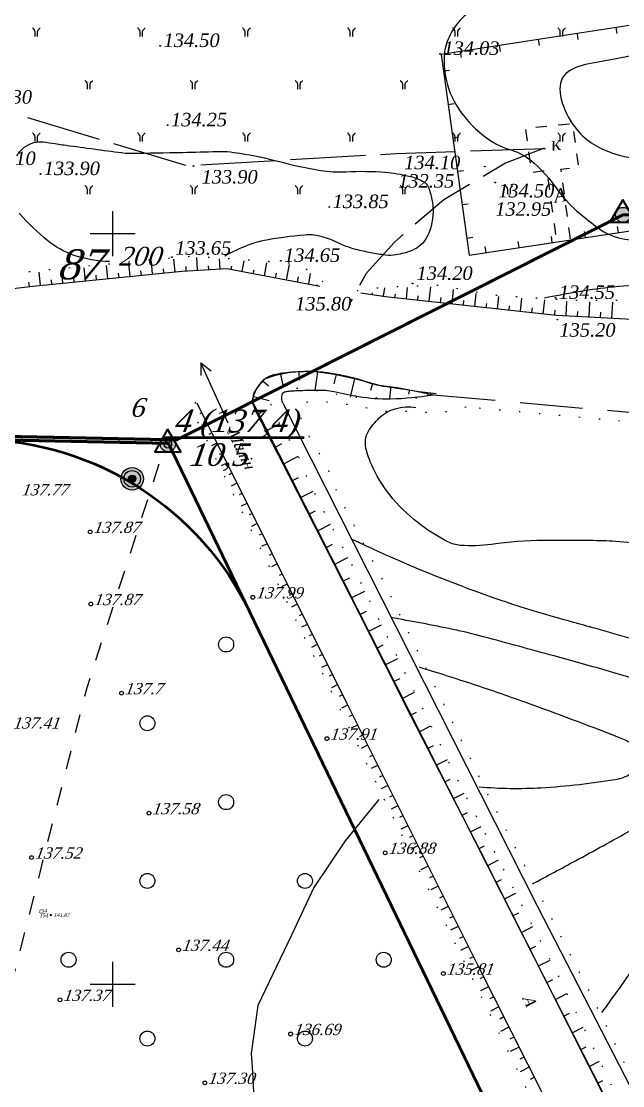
# Model space of a CAD drawing. Header units: millimetres. Extents: x 1400 to 7029, y -1119 to 1612.
# Drawn here: x 3303.3 to 3351.4, y 1404.7 to 1489.8 of the extents above; entities that cross this region are included whole.
import ezdxf
from ezdxf.enums import TextEntityAlignment as Align
from ezdxf.lldxf.tags import DXFTag

# ---------------------------------------------------------------- set-up
doc = ezdxf.new("R2010")
doc.units = ezdxf.units.MM
for name, pattern in [('ADOT1', [1.6, 0.1, -1.5]), ('AHIDDEN2', [3, 1.5, -1.5]), ('AHIDDEN4', [7, 5, -2]), ('KONTUR', [1.5, 0, -1.5])]:
    doc.linetypes.add(name, pattern=pattern)
for name, color, linetype in [('01_Завод', 7, 'Continuous'), ('01_Північ', 7, 'Continuous'), ('0_Лицензия', 6, 'Continuous'), ('CONT-MNR', 7, 'Continuous'), ('NOMERA', 7, 'Continuous'), ('ВЫСОТЫ', 7, 'Continuous'), ('кресты', 7, 'Continuous'), ('НОМЕРА', 7, 'Continuous'), ('ПИКЕТЫ', 7, 'Continuous'), ('РАСТИТ', 7, 'Continuous'), ('РЕЛЬЕФ', 7, 'Continuous'), ('Скважины', 7, 'Continuous'), ('ТОЧКИ', 7, 'Continuous')]:
    doc.layers.add(name, color=color, linetype=linetype)
doc.styles.add('grad', font='timesi.ttf')
doc.styles.add('russ', font='timesi.ttf')
doc.styles.add('universw', font='timesi.ttf', dxfattribs={"oblique": 10})
tags = doc.linetypes.add('New Line1', pattern=[1.5, 1, -0.5]).pattern_tags.tags
tags[6:7] = [DXFTag(74, 4), DXFTag(75, 0), DXFTag(340, '0'), DXFTag(46, 1.0), DXFTag(50, 0.0), DXFTag(44, 0.0), DXFTag(45, 0.0)]
tags[4:5] = [DXFTag(74, 4), DXFTag(75, 0), DXFTag(340, '0'), DXFTag(46, 1.0), DXFTag(50, 0.0), DXFTag(44, 0.0), DXFTag(45, 0.0)]

# ---------------------------------------------------------------- blocks, each defined once
blk = doc.blocks.new('372')
blk.add_circle((0, 0), 1)
blk = doc.blocks.new('368')
at = {"color": 0, "linetype": 'Continuous'}
blk.add_blockref('372', (0, 0), dxfattribs=at)
blk = doc.blocks.new('475_1')
at = {"color": 0, "linetype": 'Continuous'}
for p, q in [((-2.5, 0), (2.5, 0)), ((0, 0.8), (0, 0))]:
    blk.add_line(p, q, dxfattribs=at)
blk = doc.blocks.new('403')
at = {"color": 0, "linetype": 'Continuous'}
for p, q in [((-0.45, 1.11), (-0.52, 1.11)), ((-0.38, 1.02), (-0.45, 1.11)), ((-0.31, 0.94), (-0.38, 1.02)), ((-0.21, 0.81), (-0.31, 0.94)), ((-0.17, 0.59), (-0.21, 0.81)), ((-0.17, 0), (-0.17, 0.59)), ((0.17, 0.59), (0.21, 0.81)), ((0.17, 0), (0.17, 0.59)), ((0.21, 0.81), (0.31, 0.94)), ((0.31, 0.94), (0.38, 1.02)), ((0.38, 1.02), (0.45, 1.11)), ((0.45, 1.11), (0.52, 1.11))]:
    blk.add_line(p, q, dxfattribs=at)
blk = doc.blocks.new('A$C29341465')
at = {"color": 0, "linetype": 'ByBlock', "lineweight": -2}
for p, q in [((0.5, 1.2), (0, 1.2)), ((1.2, 2), (1.2, 2.5)), ((1.2, 0.5), (1.2, 0)), ((2, 1.2), (2.5, 1.2))]:
    blk.add_line(p, q, dxfattribs=at)
blk.add_circle((1.2, 1.2), 0.75, dxfattribs=at)
blk = doc.blocks.new('point_s')
at = {"color": 0, "xscale": 0.2, "yscale": 0.2, "zscale": 0.2}
blk.add_blockref('A$C29341465', (-0.25, -0.25), dxfattribs=at)
at = {"layer": 'NOMERA', "color": 1, "style": 'russ'}
blk.add_attdef('NN', text='', height=1, dxfattribs=at).set_placement((-2.16, 0.35), align=Align.BOTTOM_CENTER)
at = {"layer": 'ВЫСОТЫ', "color": 1, "style": 'russ'}
blk.add_attdef('H_VER', (0.88, -0.52), '', height=1, dxfattribs=at)
at = {"layer": 'ВЫСОТЫ', "color": 0, "style": 'russ'}
blk.add_attdef('H_ZEM', (1.19, -1.98), '', height=1, dxfattribs=at)
at = {"layer": 'НОМЕРА', "color": 1, "linetype": 'Continuous', "style": 'russ'}
blk.add_attdef('NAZV', text='', height=1, dxfattribs=at).set_placement((-0.62, -0.07), align=Align.MIDDLE_RIGHT)
at = {"layer": 'ТОЧКИ', "style": 'russ'}
for tag, p in [('T_ST--T_OR', (-0.02, -4.67)), ('H_ST-I-Z', (-0.02, -7.21)), ('S-G_UG-V_UG-V', (0.02, -9.54))]:
    blk.add_attdef(tag, text='', height=1, dxfattribs=at).set_placement(p, align=Align.CENTER)
blk = doc.blocks.new('Licenzia')
at = {"linetype": 'New Line1', "lineweight": 25}
h = blk.add_hatch(color=6, dxfattribs=at)
h.dxf.hatch_style = 1
h.set_gradient(color1=(255, 0, 255), color2=(255, 0, 255), centered=1, tint=1, name='INVCYLINDER')
edge = h.paths.add_edge_path()
edge.add_arc((0, 0), 2, 0, 360)
at = {"color": 6, "linetype": 'Continuous', "lineweight": 40, "flags": 128}
blk.add_lwpolyline([(-0.08, 4.01), (-3.48, -1.99), (3.45, -1.99)], close=True, dxfattribs=at)
at = {"color": 10, "linetype": 'Continuous', "lineweight": 25}
blk.add_circle((0, 0), 2, dxfattribs=at)

msp = doc.modelspace()

# ---------------------------------------------------------------- hatches: boundary and pattern name
at = {"layer": 'Скважины', "linetype": 'Continuous'}
for points in [[(3313.0931, 1453.2296, 1), (3311.2931, 1453.2296, 1)], [(3311.8931, 1453.2296, 1), (3312.4931, 1453.2296, 1)]]:
    msp.add_hatch(color=5, dxfattribs=at).paths.add_polyline_path(points)

# ---------------------------------------------------------------- linework, layer by layer
at = {"color": 6, "linetype": 'Continuous', "lineweight": 60, "flags": 128}
msp.add_lwpolyline([(3374.7034, 1362.0214, 0.24, 0.24, 0), (3263.109, 1295.3115, 0.24, 0.24, 0), (3249.1634, 1263.3117, 0.24, 0.24, 0), (3217.6097, 1221.1407, 0.24, 0.24, 0), (3221.9504, 1124.988, 0.24, 0.24, 0), (3074.2504, 1171.2569, 0.24, 0.24, 0), (2925.548, 1186.5997, 0.24, 0.24, 0), (2941.5578, 1368.4142, 0.24, 0.24, 0), (2942.8387, 1415.2605, 0, 0, 0), (3036.3911, 1417.5492, 0.24, 0.24, 0), (3140.0267, 1452.3008, 0.24, 0.24, 0), (3197.9798, 1458.7744, 0.24, 0.24, 0), (3315.7553, 1456.3401, 0.24, 0.24, 0), (3351.4513, 1474.3275, 0.24, 0.24, 0), (3374.7043, 1474.2089, 0.24, 0.24, 0)], format="xyseb", dxfattribs=at)
at = {"color": 1, "linetype": 'Continuous', "lineweight": 211, "const_width": 0.24, "flags": 128}
msp.add_lwpolyline([(2943.1308, 1414.9675), (3036.4436, 1417.2504), (3140.0917, 1452.0062), (3197.9934, 1458.474), (3315.097, 1456.064), (3363.654, 1355.4312), (3262.8726, 1295.52), (3248.9023, 1263.4635), (3217.3052, 1221.2345), (3221.6314, 1125.4023), (3074.3112, 1171.5522), (2925.8727, 1186.8678), (2941.8575, 1368.3969)], close=True, dxfattribs=at)
at = {"color": 7, "linetype": 'Continuous', "lineweight": 50, "flags": 128}
msp.add_lwpolyline([(3253.956, 1454.9067), (3258.8677, 1454.1055), (3275.9327, 1453.145), (3276.2498, 1456.1282), (3284.7289, 1456.4402), (3288.1809, 1456.6179), (3300.0987, 1456.3726, -0.2823255), (3321.6162, 1442.5531), (3352.5862, 1378.3688, -0.3890194)], format="xyb", dxfattribs=at)
at = {"layer": '01_Завод', "color": 250, "linetype": 'Continuous'}
for p, q in [((3325.5273, 1461.8056), (3325.5654, 1461.1143)), ((3327.0209, 1461.7854), (3326.8179, 1460.2857)), ((3322.6836, 1461.0427), (3323.0948, 1460.6498)), ((3324.0475, 1461.5866), (3324.2659, 1460.5434)), ((3328.5051, 1461.5715), (3328.3312, 1460.815)), ((3329.9669, 1461.2354), (3329.629, 1459.7655)), ((3331.4165, 1460.8507), (3331.2592, 1460.2804)), ((3332.8902, 1460.5941), (3332.7822, 1459.6645)), ((3334.3696, 1460.3517), (3334.3001, 1459.9834)), ((3335.8529, 1460.1336), (3335.8158, 1459.8265)), ((3321.8883, 1459.8013), (3323.161, 1459.4991)), ((3322.2217, 1458.4058), (3322.7878, 1458.698)), ((3322.9096, 1457.0729), (3323.9827, 1457.6267)), ((3323.5975, 1455.7399), (3324.1794, 1456.0402)), ((3324.2855, 1454.407), (3325.4843, 1455.0257)), ((3324.9703, 1453.0724), (3325.5065, 1453.3445)), ((3325.6491, 1451.7348), (3326.672, 1452.2539)), ((3326.3279, 1450.3972), (3326.8468, 1450.6605)), ((3327.0067, 1449.0596), (3328.0595, 1449.5938)), ((3327.6855, 1447.722), (3328.2194, 1447.9929)), ((3328.3643, 1446.3844), (3329.447, 1446.9338)), ((3329.0432, 1445.0467), (3329.5919, 1445.3252)), ((3329.722, 1443.7091), (3330.8014, 1444.2569)), ((3330.4008, 1442.3715), (3330.9313, 1442.6407)), ((3331.076, 1441.0321), (3332.1237, 1441.56)), ((3331.751, 1439.6925), (3332.2675, 1439.9528)), ((3332.4261, 1438.353), (3333.4445, 1438.8663)), ((3333.1011, 1437.0135), (3333.603, 1437.2664)), ((3333.7762, 1435.674), (3334.7653, 1436.1725)), ((3334.4512, 1434.3345), (3334.9385, 1434.58)), ((3335.1384, 1433.0011), (3336.0817, 1433.4877)), ((3335.826, 1431.668), (3336.2841, 1431.9043)), ((3336.5136, 1430.3349), (3337.4027, 1430.7935)), ((3337.2011, 1429.0017), (3337.6322, 1429.2241)), ((3337.8887, 1427.6686), (3338.7455, 1428.1105)), ((3338.5763, 1426.3355), (3339.004, 1426.5561)), ((3339.2639, 1425.0024), (3340.1181, 1425.4429)), ((3339.9514, 1423.6692), (3340.3779, 1423.8892)), ((3340.629, 1422.331), (3341.4944, 1422.7681)), ((3341.3053, 1420.9921), (3341.7431, 1421.2132)), ((3341.9817, 1419.6532), (3342.8671, 1420.1005)), ((3342.658, 1418.3144), (3343.1057, 1418.5405)), ((3343.3343, 1416.9755), (3344.2398, 1417.4329)), ((3344.0106, 1415.6366), (3344.4684, 1415.8678)), ((3344.6869, 1414.2977), (3345.6124, 1414.7652)), ((3345.3633, 1412.9588), (3345.831, 1413.1951)), ((3346.0396, 1411.62), (3346.9585, 1412.0842)), ((3346.7159, 1410.2811), (3347.1648, 1410.5078)), ((3347.3922, 1408.9422), (3348.2688, 1409.385)), ((3348.0685, 1407.6033), (3348.4962, 1407.8194)), ((3348.7449, 1406.2645), (3349.579, 1406.6858)), ((3349.4212, 1404.9256), (3349.8277, 1405.1309))]:
    msp.add_line(p, q, dxfattribs=at)
at = {"layer": '01_Завод', "color": 250, "linetype": 'Continuous', "flags": 128}
msp.add_lwpolyline([(3355.9153, 1392.2016), (3350.349, 1403.0888), (3343.7861, 1416.0811), (3340.028, 1423.5208), (3334.473, 1434.2913), (3330.4217, 1442.3304), (3324.7374, 1453.5312), (3322.1251, 1458.5928), (3321.7879, 1459.3785), (3321.9582, 1460.0957), (3322.3596, 1460.7034), (3322.8704, 1461.2383), (3323.661, 1461.5057), (3324.9381, 1461.7731), (3326.4829, 1461.8582), (3328.3681, 1461.603), (3330.2958, 1461.1598), (3331.9508, 1460.7033), (3333.3997, 1460.5349), (3334.939, 1460.2442), (3336.5086, 1460.0543)], dxfattribs=at)
at = {"layer": '01_Завод', "color": 250, "linetype": 'KONTUR', "flags": 128}
msp.add_lwpolyline([(3338.904, 1458.961), (3337.8429, 1458.6121), (3336.3081, 1458.4981), (3334.5451, 1458.6121), (3332.274, 1458.6225), (3329.671, 1459.1407), (3327.7109, 1459.3622), (3326.7548, 1459.4703), (3325.9749, 1459.3019), (3325.5323, 1458.4693), (3325.8577, 1457.6106), (3326.5868, 1456.1014), (3327.6542, 1454.5012), (3328.6957, 1451.8731), (3332.5408, 1444.5013), (3338.3321, 1432.69), (3340.5624, 1428.1413), (3348.7961, 1412.1399), (3351.921, 1405.7535), (3356.6942, 1415.4411), (3358.9876, 1421.3236), (3360.9372, 1426.956), (3362.4132, 1429.8683), (3363.7344, 1433.7914), (3365.5634, 1437.8662), (3367.0636, 1441.2748), (3368.528, 1445.6983), (3369.198, 1447.9081), (3370.0043, 1450.4115), (3370.6628, 1453.2411), (3371.282, 1456.0332)], close=True, dxfattribs=at)
at = {"layer": '01_Північ', "color": 7, "linetype": 'Continuous'}
for p, q in [((3310.2518, 1469.2342), (3310.1473, 1470.2805)), ((3312.0441, 1469.4133), (3311.9399, 1470.4555)), ((3313.8363, 1469.5924), (3313.7326, 1470.63)), ((3315.6285, 1469.7715), (3315.5267, 1470.7909)), ((3317.425, 1469.8961), (3317.3687, 1470.9106)), ((3318.3242, 1469.946), (3318.3074, 1470.2497)), ((3319.2234, 1469.9959), (3319.1786, 1470.8034)), ((3321.0023, 1469.7938), (3321.1627, 1470.6533)), ((3322.7729, 1469.4634), (3322.9669, 1470.5033)), ((3324.5435, 1469.1331), (3324.7716, 1470.3559)), ((3304.8751, 1468.6969), (3304.7693, 1469.7557)), ((3306.6674, 1468.876), (3306.562, 1469.9306)), ((3308.4596, 1469.0551), (3308.3546, 1470.1056)), ((3309.3557, 1469.1446), (3309.3208, 1469.4941)), ((3311.148, 1469.3237), (3311.1132, 1469.6718)), ((3312.9402, 1469.5028), (3312.9055, 1469.8495)), ((3314.7324, 1469.6819), (3314.6982, 1470.0248)), ((3316.5258, 1469.8462), (3316.5068, 1470.1887)), ((3320.117, 1469.9589), (3320.1648, 1470.2154)), ((3321.8876, 1469.6286), (3321.9467, 1469.9452)), ((3323.6582, 1469.2983), (3323.7286, 1469.6754)), ((3325.4288, 1468.968), (3325.5059, 1469.3812)), ((3326.3141, 1468.8028), (3326.4685, 1469.6302)), ((3303.9797, 1468.6015), (3303.9369, 1468.9561)), ((3305.7713, 1468.7864), (3305.7361, 1469.1387)), ((3307.5635, 1468.9655), (3307.5284, 1469.3164)), ((3334.1273, 1467.611), (3334.2267, 1468.5303)), ((3335.9516, 1467.4137), (3336.0762, 1468.5663)), ((3331.3978, 1467.959), (3331.4213, 1468.107)), ((3332.304, 1467.8154), (3332.4118, 1468.4962)), ((3333.2151, 1467.7096), (3333.2441, 1467.9771)), ((3335.0394, 1467.5124), (3335.0767, 1467.8577)), ((3336.8637, 1467.3151), (3336.9074, 1467.7194)), ((3337.7758, 1467.2165), (3337.9003, 1468.3682)), ((3339.6001, 1467.0193), (3339.7114, 1468.0489)), ((3341.4244, 1466.8221), (3341.5289, 1467.7889)), ((3338.688, 1467.1179), (3338.7273, 1467.4814)), ((3340.5122, 1466.9207), (3340.5471, 1467.2435)), ((3342.3365, 1466.7235), (3342.3726, 1467.0573)), ((3343.2487, 1466.6248), (3343.3607, 1467.6609)), ((3344.1608, 1466.5262), (3344.1994, 1466.8831)), ((3345.0729, 1466.4276), (3345.1924, 1467.533)), ((3346.9006, 1466.2726), (3346.9606, 1467.4135)), ((3348.733, 1466.1763), (3348.7961, 1467.377)), ((3350.5653, 1466.08), (3350.6325, 1467.3585)), ((3345.9851, 1466.329), (3346.0261, 1466.709)), ((3347.8168, 1466.2244), (3347.8371, 1466.6117)), ((3349.6492, 1466.1281), (3349.6709, 1466.5413))]:
    msp.add_line(p, q, dxfattribs=at)
at = {"layer": '01_Північ', "linetype": 'Continuous'}
for p, q in [((3317.7693, 1458.5073), (3317.6076, 1458.4267)), ((3318.1706, 1457.7017), (3317.7349, 1457.4847)), ((3318.5719, 1456.8961), (3318.3427, 1456.7819)), ((3318.9732, 1456.0905), (3318.5314, 1455.8705)), ((3319.3745, 1455.285), (3319.1428, 1455.1696)), ((3319.7758, 1454.4794), (3319.3279, 1454.2562)), ((3320.1771, 1453.6738), (3319.943, 1453.5572)), ((3320.5784, 1452.8682), (3320.126, 1452.6429)), ((3320.9797, 1452.0626), (3320.7448, 1451.9456)), ((3321.3809, 1451.257), (3320.9277, 1451.0312)), ((3321.7822, 1450.4514), (3321.547, 1450.3343)), ((3322.1835, 1449.6459), (3321.7293, 1449.4196)), ((3322.5848, 1448.8403), (3322.3493, 1448.7229)), ((3322.9861, 1448.0347), (3322.531, 1447.808)), ((3323.3874, 1447.2291), (3323.1515, 1447.1116)), ((3323.7887, 1446.4235), (3323.3327, 1446.1964)), ((3324.19, 1445.6179), (3323.9537, 1445.5002)), ((3324.5913, 1444.8124), (3324.1342, 1444.5847)), ((3324.9926, 1444.0068), (3324.7555, 1443.8887))]:
    msp.add_line(p, q, dxfattribs=at)
at = {"layer": '01_Північ', "color": 30}
for points in [[(3352.3135, 1495.09, 0.1240678), (3349.8225, 1495.1537, 0.0212538), (3347.2568, 1494.4607, 0.0186461), (3344.4048, 1493.4403, 0.0306819), (3340.9915, 1491.824, 0.0494006), (3339.0558, 1490.4931, 0.0704921), (3337.9136, 1489.2143, 0.0788651), (3337.2728, 1487.8201, 0.0602994), (3337.1488, 1487.0161, 0.0382172), (3337.2049, 1485.7366, 0.1069982), (3338.1109, 1483.1209, 0.0898863), (3340.2909, 1480.6647, 0.0923712), (3342.4983, 1479.5117, -0.1092623), (3344.337, 1478.4715, -0.0561415), (3346.0911, 1476.4962, 0.0592244), (3347.7659, 1474.6333, 0.0225199), (3349.4637, 1473.2739, 0.0504635), (3350.3033, 1472.7828, 0.0556164), (3351.3527, 1472.4381, 0.0319501), (3353.2521, 1472.1659, 0.0288708)], [(3302.9719, 1479.0363, -0.1035841), (3303.5494, 1479.703, -0.0900654), (3304.329, 1480.1, -0.1063842), (3305.0697, 1480.1589, -0.0042274), (3306.0433, 1480.0206, 0.0035636), (3307.1981, 1479.855, 0.001242), (3311.6295, 1479.2629, 0.0269688), (3311.8349, 1479.2472, 0.0099279), (3312.0855, 1479.2466, 0.0005981), (3316.2438, 1479.3232, 0.0024881), (3319.0019, 1479.391, -0.0092961), (3319.7404, 1479.3992, -0.0335647), (3319.8053, 1479.3943, -0.0021591), (3320.8046, 1479.2472, -0.0284987), (3323.9719, 1478.5806, 0.0273896), (3327.2658, 1477.8797, 0.0519105), (3329.3074, 1477.7752, -0.0338761), (3332.4347, 1477.7278, -0.0366574), (3334.322, 1477.4307, -0.0604467), (3335.4127, 1477.0323, -0.1833461), (3335.8913, 1476.5052, -0.0774817), (3336.2489, 1474.9051, -0.1307788), (3335.7941, 1472.6005, -0.1895969), (3334.5766, 1471.4864, -0.0474734), (3333.2897, 1471.1282, -0.0755951), (3332.4482, 1471.1066, -0.0164717), (3331.2751, 1471.2936, -0.0161241), (3330.0918, 1471.5624, -0.0509521), (3328.5854, 1472.1249, 0.0557592), (3327.2032, 1472.626, 0.0800424), (3326.0258, 1472.7164, 0.0275161), (3322.6424, 1472.2461, 0.0468289), (3321.3879, 1471.8762, 0.0309557), (3319.6018, 1471.0306)], [(3310.3907, 1470.5866, -0.0755276), (3307.5664, 1471.0871, -0.0897721), (3305.4498, 1472.2579, -0.0423221), (3303.1715, 1474.4622, -0.1683628)], [(3366.1117, 1437.6224, 0.0386632), (3364.6262, 1440.4622, 0.063797), (3363.3917, 1441.9682, 0.0320639), (3359.7234, 1445.0118, 0.054651), (3357.2908, 1446.4024, 0.0334136), (3353.3544, 1447.8095, 0.0556325), (3350.8729, 1448.2236, 0.0101281), (3348.8107, 1448.2936, 0.0056147), (3345.0889, 1448.3027, 0.0337269), (3340.9394, 1447.986, -0.0560922), (3338.4334, 1447.9068, -0.0985883), (3337.4468, 1448.1874, -0.0405402), (3335.3433, 1449.4905, -0.0583997), (3333.0515, 1451.6355, -0.062835), (3331.4609, 1454.083, -0.0457515), (3330.9344, 1455.4846, -0.082917), (3330.8495, 1456.3103, -0.1240663), (3331.0656, 1456.9854, -0.0609105), (3331.9613, 1458.0967, -0.1244046), (3333.239, 1458.8336, -0.1104189), (3334.8929, 1458.9258)], [(3349.7519, 1410.5565, 0.016332), (3355.4052, 1418.7772, 0.0175649), (3360.1321, 1426.7597, 0.0028887), (3362.1479, 1430.5052, 0.0202652), (3362.4103, 1431.0521, 0.1585432), (3362.6281, 1433.4011, 0.1274648), (3361.2962, 1435.9872, 0.024948), (3360.0819, 1437.217, 0.0536725), (3359.4335, 1437.6944, 0.0141278), (3357.9311, 1438.5134, 0.0337268), (3357.2712, 1438.7951, 0.0058487), (3355.2805, 1439.4643, 0.0062574), (3353.4053, 1440.0446, 0.000697), (3350.4624, 1440.9107, 0.001422), (3349.0182, 1441.329, 0.0028225), (3348.7396, 1441.4072, -0.0003913), (3346.727, 1441.9612, -0.023302), (3338.6323, 1444.6076, -0.0206427), (3329.7933, 1448.385)], [(3344.2093, 1420.8458, 0.0008313), (3347.645, 1422.6985, 0.0012907), (3349.8528, 1423.9011, 0.0004636), (3354.3113, 1426.3501, 0.0011568), (3356.0949, 1427.3374, 0.0813821), (3357.9129, 1428.7784, 0.0768073), (3359.2689, 1430.8265, 0.1290449), (3359.5886, 1432.6366, 0.1561498), (3359.0044, 1434.0513, 0.0638374), (3357.7042, 1435.2429, 0.0718683), (3356.3065, 1435.9544, 0.0073804), (3352.5248, 1437.1767, 0.0065285), (3348.213, 1438.4391, 0.0012732), (3345.9365, 1439.0672, 0.0005128), (3340.2781, 1440.6066, 0.01512), (3337.8409, 1441.1885, 0.0074878), (3332.8722, 1442.1397)], [(3339.9501, 1428.6108, 0.018302), (3342.4382, 1428.4828, 0.0184569), (3344.9082, 1428.5374, 0.0271101), (3350.9957, 1429.2296, 0.1294779), (3352.1831, 1429.767, 0.2258048), (3352.7629, 1430.9854, 0.2594218), (3352.1831, 1432.0277, 0.0460186), (3351.1766, 1432.5308, 0.0064019), (3343.6184, 1435.3649, 0.0066562), (3339.484, 1436.7932, 0.0064254), (3335.1638, 1438.1602)]]:
    msp.add_lwpolyline(points, format="xyb", dxfattribs=at)
at = {"layer": '01_Північ', "color": 7, "linetype": 'Continuous'}
for points in [[(3309.5917, 1480.3457), (3303.8491, 1482.0841)], [(3345.3696, 1481.3939), (3344.4743, 1481.3018)], [(3347.1601, 1481.5781), (3346.2648, 1481.486)], [(3343.658, 1481.1474), (3343.7767, 1480.2552)], [(3347.6393, 1480.0979), (3347.5194, 1480.9899)], [(3316.4829, 1478.2596), (3310.7403, 1479.998)], [(3345.2462, 1479.606), (3339.2496, 1479.4049)], [(3345.1462, 1479.6556), (3342.0594, 1478.4691)], [(3330.857, 1479.0652), (3324.8668, 1478.7215)], [(3333.2972, 1479.2052), (3332.055, 1479.134)], [(3338.0503, 1479.3647), (3333.2972, 1479.2052)], [(3343.8954, 1479.3631), (3344.0141, 1478.471)], [(3347.8792, 1478.314), (3347.7593, 1479.2059)], [(3323.6688, 1478.6527), (3317.6786, 1478.309)], [(3342.0594, 1478.4691), (3340.2613, 1477.3978)], [(3346.4895, 1477.9881), (3347.1661, 1478.0681)], [(3346.5192, 1477.7714), (3346.4895, 1477.9881)], [(3344.2624, 1477.7483), (3345.1544, 1477.8681)], [(3345.4498, 1477.2059), (3345.5699, 1476.3139)], [(3339.1789, 1476.7529), (3337.1205, 1475.5265)], [(3346.763, 1475.9879), (3346.6411, 1476.8796)], [(3337.1205, 1475.5265), (3334.8373, 1473.5744)], [(3345.6901, 1475.422), (3345.8102, 1474.5301)], [(3347.0069, 1474.2045), (3346.885, 1475.0962)], [(3345.9303, 1473.6381), (3346.0505, 1472.7462)], [(3347.2508, 1472.4211), (3347.1288, 1473.3128)], [(3333.179, 1472.1567), (3330.8995, 1469.6412)], [(3333.8796, 1472.7556), (3333.179, 1472.1567)], [(3330.8995, 1469.6412), (3330.3832, 1468.6885)], [(3329.7828, 1467.5807), (3329.6648, 1467.363)]]:
    msp.add_lwpolyline(points, dxfattribs=at)
at = {"layer": '01_Північ', "color": 7, "linetype": 'ADOT1', "flags": 128}
for points in [[(3256.3343, 1473.7234), (3262.7824, 1472.5556), (3273.9043, 1470.4363), (3282.8191, 1469.4848), (3292.383, 1469.2253), (3296.2505, 1469.1401), (3303.0015, 1469.7024), (3313.6668, 1470.7405), (3317.0856, 1471.0432), (3323.1009, 1470.6107), (3325.5676, 1470.4377), (3327.7314, 1468.7509)], [(3330.1822, 1468.2728), (3332.3079, 1468.5679), (3336.7217, 1468.7155), (3340.9731, 1467.9335), (3347.2998, 1467.5184), (3353.1469, 1467.4872), (3358.9991, 1466.7325), (3362.6993, 1466.0155), (3364.7004, 1465.2986)]]:
    msp.add_lwpolyline(points, dxfattribs=at)
at = {"layer": '01_Північ', "color": 7, "linetype": 'Continuous', "flags": 128}
for points in [[(3256.9248, 1473.4486), (3266.0019, 1470.5237), (3274.9302, 1469.1357), (3284.1561, 1468.1938), (3292.3646, 1467.744), (3297.2752, 1467.7936), (3304.269, 1468.6363), (3316.1879, 1469.8274), (3319.7592, 1470.0257), (3327.1994, 1468.6376)], [(3330.4917, 1468.1025), (3332.4487, 1467.7924), (3346.1342, 1466.3129), (3364.3082, 1465.3576)]]:
    msp.add_lwpolyline(points, dxfattribs=at)
at = {"layer": '01_Північ', "color": 7, "flags": 128}
for points in [[(3319.8645, 1457.6877), (3317.6866, 1462.4944), (3317.6866, 1461.49)], [(3317.6866, 1462.4944), (3318.5242, 1461.8487)]]:
    msp.add_lwpolyline(points, dxfattribs=at)
at = {"layer": '01_Північ', "linetype": 'Continuous', "flags": 128}
for points in [[(3321.8338, 1459.3846, -0.0435086), (3321.9486, 1459.9314, -0.0559754), (3322.1202, 1460.3309, -0.0425014), (3322.5914, 1461.0161, -0.084132), (3322.9101, 1461.2931, -0.0788095), (3323.5542, 1461.5581, -0.0405805), (3324.8851, 1461.7618, -0.0151258), (3326.4964, 1461.8272, -0.0311275), (3327.2796, 1461.7865, -0.0172087), (3328.6206, 1461.5858, -0.0171946), (3329.9458, 1461.2931, -0.0259359), (3331.1634, 1460.9116, 0.0421494), (3331.9207, 1460.701, 0.0138139), (3332.3822, 1460.6268, -0.0045982), (3333.7722, 1460.4296, -0.0107068), (3334.7434, 1460.2614, -0.0068182), (3336.2582, 1459.9439)], [(3324.2426, 1459.2765, -0.172666), (3324.1815, 1459.9349, -0.3005668), (3324.4792, 1460.2054, -0.0154109), (3324.8307, 1460.2488, -0.0125966), (3325.2631, 1460.2777, -0.0078086), (3326.7398, 1460.3159, -0.0125667), (3327.6577, 1460.3023, -0.0479506), (3328.34, 1460.2091, 0.0162834), (3330.3238, 1459.8089, 0.0473425), (3332.8647, 1459.626, 0.0353502), (3336.2582, 1459.9439)]]:
    msp.add_lwpolyline(points, format="xyb", dxfattribs=at)
at = {"layer": '01_Північ', "color": 250, "linetype": 'KONTUR', "flags": 128}
msp.add_lwpolyline([(3336.5086, 1460.0543), (3335.4476, 1459.7054), (3333.9128, 1459.5914), (3332.1498, 1459.7054), (3329.8786, 1459.7158), (3327.2756, 1460.234), (3325.3156, 1460.4555), (3324.3594, 1460.5636), (3323.5796, 1460.3952), (3323.1369, 1459.5625), (3323.4624, 1458.7039), (3324.1914, 1457.1947), (3325.2589, 1455.5944), (3326.3004, 1452.9664), (3330.1455, 1445.5946), (3335.9368, 1433.7833), (3338.1671, 1429.2346), (3346.4007, 1413.2332), (3351.436, 1402.8605), (3360.1977, 1386.1984), (3363.1236, 1380.6342), (3367.2994, 1372.4517), (3369.2328, 1368.6632), (3371.2776, 1364.6564), (3373.8415, 1360.7658), (3375.5464, 1357.0644), (3377.0488, 1353.397), (3378.9798, 1351.2162), (3380.3988, 1349.3253), (3381.0735, 1348.4263), (3383.6829, 1346.2053), (3385.134, 1345.1343), (3387.7505, 1342.5411), (3388.378, 1341.4848), (3389.6504, 1340.1284), (3391.1773, 1339.1451), (3392.2748, 1338.4382), (3394.248, 1337.9752), (3396.2838, 1338.043), (3399.1, 1337.8565), (3402.4392, 1337.9047), (3404.3026, 1337.652), (3405.9797, 1337.0534), (3406.9063, 1336.2882), (3407.7104, 1335.8082), (3409.4752, 1335.5681), (3410.9288, 1335.3704), (3412.5111, 1335.3343), (3414.7692, 1335.1238), (3416.9212, 1334.5032), (3418.2715, 1333.9268), (3419.5607, 1332.9389), (3419.8898, 1332.1783), (3420.1161, 1331.0682), (3420.1087, 1328.8247), (3419.848, 1325.6492), (3419.4052, 1319.9539), (3418.9633, 1315.0851), (3418.8281, 1313.5956), (3419.3997, 1312.5734), (3419.9417, 1311.6043), (3421.3043, 1310.8502), (3423.3332, 1309.7272), (3424.4849, 1309.0897), (3427.0146, 1308.6067), (3428.5224, 1308.2493), (3429.8653, 1307.3582)], dxfattribs=at)
at = {"layer": '01_Північ', "linetype": 'KONTUR', "flags": 128}
msp.add_lwpolyline([(3317.2369, 1459.3438), (3317.4325, 1457.7586), (3319.7361, 1453.0898), (3323.9355, 1444.6477), (3328.0053, 1436.4445), (3345.1857, 1401.5102), (3359.9272, 1371.3086), (3365.4654, 1360.209), (3363.0811, 1345.6639)], dxfattribs=at)
at = {"layer": '01_Північ', "flags": 128}
msp.add_lwpolyline([(3317.3681, 1459.3129), (3329.3516, 1435.2561), (3339.82, 1414.3738), (3350.4539, 1393.3246), (3367.5022, 1360.0978), (3366.5272, 1352.304), (3364.0211, 1345.7229)], dxfattribs=at)
at = {"layer": '01_Північ', "linetype": 'Continuous', "flags": 128}
for points in [[(3321.8338, 1459.3846), (3342.7247, 1418.1488), (3373.4643, 1357.6922), (3375.8563, 1352.4111), (3380.1928, 1347.4703), (3381.4271, 1346.3879)], [(3324.2426, 1459.2765), (3344.5973, 1419.0992), (3370.8232, 1368.1388)]]:
    msp.add_lwpolyline(points, dxfattribs=at)
at = {"layer": '01_Північ', "linetype": 'AHIDDEN4', "flags": 128}
msp.add_lwpolyline([(3336.2582, 1459.9439), (3374.7128, 1456.5474), (3382.3448, 1455.9746), (3394.3468, 1453.4171), (3405.3986, 1451.0058), (3410.0174, 1449.5783), (3413.3976, 1448.2156), (3416.5339, 1445.3247), (3423.8996, 1436.0059), (3432.3255, 1424.9517), (3439.9645, 1415.6052), (3444.6679, 1410.1436), (3452.1421, 1403.2864), (3459.2264, 1395.6438), (3464.3838, 1388.474), (3467.181, 1384.7262), (3470.1365, 1381.8047), (3474.0885, 1378.8745), (3482.5544, 1374.6336), (3487.2662, 1372.5663), (3490.7565, 1370.1472)], dxfattribs=at)
at = {"layer": '01_Північ', "linetype": 'AHIDDEN2', "flags": 128}
msp.add_lwpolyline([(3358.3041, 1347.1006), (3350.7347, 1348.58), (3340.8617, 1349.9772), (3330.8241, 1351.9497), (3324.818, 1353.5935), (3319.3412, 1354.9823), (3311.0533, 1362.7358), (3300.6692, 1369.4398), (3294.4958, 1374.2283), (3293.8421, 1374.7361), (3295.1494, 1381.6286), (3298.4023, 1397.4654), (3302.2346, 1411.5023), (3308.5905, 1436.5416), (3314.5285, 1454.9299)], dxfattribs=at)
at = {"layer": '01_Північ', "color": 7}
for centre in [(3314.4417, 1487.8308, 40.35), (3336.8167, 1487.2043, 40.209), (3315.0365, 1481.4891, 40.275), (3317.1067, 1478.2296, 40.17), (3340.3936, 1478.1828, 40.23), (3304.8647, 1477.5898, 40.17), (3341.2256, 1476.911, 40.35), (3327.9618, 1474.9543, 40.155), (3315.3685, 1470.9475, 40.095), (3324.0805, 1470.654, 40.395), (3326.9829, 1468.6931, 40.74), (3334.6182, 1468.8398, 40.26), (3346.057, 1467.6946, 40.365), (3346.2022, 1465.9526, 40.56)]:
    msp.add_circle(centre, 0.03, dxfattribs=at)
at = {"layer": '01_Північ', "color": 7, "linetype": 'Continuous'}
for centre in [(3308.8439, 1448.9844), (3321.8489, 1443.7564)]:
    msp.add_circle(centre, 0.15, dxfattribs=at)
at = {"layer": '01_Північ', "color": 30}
for points in [[(3331.0609, 1529.1305), (3328.6261, 1528.8787), (3326.905, 1528.2914), (3327.4088, 1526.8649), (3329.5917, 1526.1097), (3333.0759, 1526.0258), (3338.7431, 1524.9349), (3342.0175, 1523.7182), (3344.4635, 1521.9529), (3345.2611, 1519.0999), (3342.9523, 1518.4286), (3337.7446, 1514.8106), (3335.5617, 1511.9577), (3333.5047, 1510.6571), (3333.6647, 1509.9722), (3336.9526, 1509.704), (3341.5824, 1510.1734), (3347.6883, 1508.8993), (3350.171, 1508.7651), (3358.3572, 1505.014), (3363.4747, 1501.0276), (3364.0802, 1495.6624), (3361.973, 1491.9769), (3356.4792, 1488.517), (3350.4586, 1486.7119), (3346.6205, 1485.2828), (3347.7494, 1481.146), (3350.6091, 1479.2656), (3359.7153, 1479.2656), (3367.6173, 1480.5443), (3379.7338, 1482.1238), (3386.4317, 1482.9511), (3394.4368, 1484.5244), (3398.1244, 1488.586), (3400.5326, 1495.5057), (3402.3388, 1498.8904), (3408.3716, 1501.4698), (3418.3809, 1501.8458), (3416.4342, 1512.6023), (3421.0249, 1514.1818), (3431.3352, 1510.8724), (3437.8073, 1511.0228)], [(3345.1654, 1467.7007), (3350.2837, 1468.5405), (3356.7006, 1468.9986), (3363.0554, 1470.3723), (3370.0834, 1472.51), (3377.7226, 1472.8154), (3388.2036, 1471.2056), (3393.169, 1468.9915), (3404.7041, 1467.4646), (3410.4335, 1466.9301)]]:
    msp.add_spline(points, degree=3, dxfattribs=at)
at = {"layer": 'CONT-MNR', "color": 30, "linetype": 'Continuous', "elevation": 41.1, "flags": 128}
msp.add_lwpolyline([(3331.9273, 1427.5995), (3329.2291, 1424.2908), (3326.715, 1420.5532), (3324.9366, 1416.7543), (3322.2385, 1411.1172), (3321.7172, 1407.3025), (3321.8093, 1405.8211), (3321.9359, 1403.6214), (3321.978, 1402.0496)], dxfattribs=at)
at = {"layer": 'кресты', "color": 3, "linetype": 'Continuous'}
for p, q in [((3310.6513, 1471.0275), (3310.6513, 1474.6275)), ((3308.8513, 1472.8275), (3312.4513, 1472.8275)), ((3310.6513, 1411.0275), (3310.6513, 1414.6275)), ((3308.8513, 1412.8275), (3312.4513, 1412.8275))]:
    msp.add_line(p, q, dxfattribs=at)
at = {"layer": 'ПИКЕТЫ', "color": 7, "linetype": 'Continuous'}
for centre in [(3308.8439, 1448.9844), (3321.8489, 1443.7564), (3308.8905, 1443.2166), (3311.3541, 1436.0937), (3327.774, 1432.4622), (3313.5456, 1426.5043), (3332.4343, 1423.3337), (3304.1567, 1422.9521), (3315.9156, 1415.5745), (3337.0832, 1413.679), (3306.4298, 1411.5787), (3324.8684, 1408.8517), (3318.0114, 1404.9482)]:
    msp.add_circle(centre, 0.15, dxfattribs=at)
at = {"layer": 'РАСТИТ', "linetype": 'AHIDDEN2', "flags": 128}
msp.add_lwpolyline([(3358.3041, 1347.1006), (3350.7347, 1348.58), (3340.8617, 1349.9772), (3330.8241, 1351.9497), (3324.818, 1353.5935), (3319.3412, 1354.9823), (3311.0533, 1362.7358), (3300.6692, 1369.4398), (3294.4958, 1374.2283), (3293.8421, 1374.7361), (3295.1494, 1381.6286), (3298.4023, 1397.4654), (3302.2346, 1411.5023), (3308.5905, 1436.5416), (3314.5285, 1454.9299)], dxfattribs=at)
at = {"layer": 'РЕЛЬЕФ', "linetype": 'Continuous'}
for p, q in [((3317.7693, 1458.5073), (3317.6076, 1458.4267)), ((3318.1706, 1457.7017), (3317.7349, 1457.4847)), ((3318.5719, 1456.8961), (3318.3427, 1456.7819)), ((3318.9732, 1456.0905), (3318.5314, 1455.8705)), ((3319.3745, 1455.285), (3319.1428, 1455.1696)), ((3319.7758, 1454.4794), (3319.3279, 1454.2562)), ((3320.1771, 1453.6738), (3319.943, 1453.5572)), ((3320.5784, 1452.8682), (3320.126, 1452.6429)), ((3320.9797, 1452.0626), (3320.7448, 1451.9456)), ((3321.3809, 1451.257), (3320.9277, 1451.0312)), ((3321.7822, 1450.4514), (3321.547, 1450.3343)), ((3322.1835, 1449.6459), (3321.7293, 1449.4196)), ((3322.5848, 1448.8403), (3322.3493, 1448.7229)), ((3322.9861, 1448.0347), (3322.531, 1447.808)), ((3323.3874, 1447.2291), (3323.1515, 1447.1116)), ((3323.7887, 1446.4235), (3323.3327, 1446.1964)), ((3324.19, 1445.6179), (3323.9537, 1445.5002)), ((3324.5913, 1444.8124), (3324.1342, 1444.5847)), ((3324.9926, 1444.0068), (3324.7555, 1443.8887)), ((3325.3938, 1443.2012), (3324.9342, 1442.9722)), ((3325.7951, 1442.3956), (3325.557, 1442.277)), ((3326.1964, 1441.59), (3325.7342, 1441.3597)), ((3326.5977, 1440.7844), (3326.3586, 1440.6653)), ((3326.999, 1439.9788), (3326.5341, 1439.7473)), ((3327.4003, 1439.1733), (3327.1601, 1439.0536)), ((3327.8016, 1438.3677), (3327.3341, 1438.1348)), ((3328.2029, 1437.5621), (3327.9617, 1437.4419)), ((3328.6042, 1436.7565), (3328.1341, 1436.5223)), ((3329.0055, 1435.9509), (3328.7621, 1435.8297)), ((3329.407, 1435.1455), (3328.9291, 1434.9059)), ((3329.8104, 1434.3409), (3329.5631, 1434.217)), ((3330.2137, 1433.5364), (3329.7235, 1433.2906)), ((3330.617, 1432.7318), (3330.3648, 1432.6054)), ((3331.0204, 1431.9272), (3330.5179, 1431.6753)), ((3331.4237, 1431.1227), (3331.1666, 1430.9938)), ((3331.827, 1430.3181), (3331.3122, 1430.06)), ((3332.2304, 1429.5135), (3331.9684, 1429.3822)), ((3332.6337, 1428.709), (3332.1066, 1428.4448)), ((3333.037, 1427.9044), (3332.7701, 1427.7706)), ((3333.4404, 1427.0998), (3332.901, 1426.8295)), ((3333.8437, 1426.2953), (3333.5719, 1426.159)), ((3334.247, 1425.4907), (3333.6954, 1425.2142)), ((3334.6504, 1424.6862), (3334.3736, 1424.5474)), ((3335.0537, 1423.8816), (3334.4898, 1423.5989)), ((3335.457, 1423.077), (3335.1754, 1422.9358)), ((3335.8604, 1422.2725), (3335.2842, 1421.9836)), ((3336.2637, 1421.4679), (3335.9771, 1421.3242)), ((3336.667, 1420.6633), (3336.0786, 1420.3683)), ((3337.0704, 1419.8588), (3336.7789, 1419.7127)), ((3337.4737, 1419.0542), (3336.8729, 1418.753)), ((3337.877, 1418.2497), (3337.5806, 1418.1011)), ((3338.2804, 1417.4451), (3337.6673, 1417.1378)), ((3338.6837, 1416.6405), (3338.3824, 1416.4895)), ((3339.087, 1415.836), (3338.4617, 1415.5225)), ((3339.4904, 1415.0314), (3339.1841, 1414.8779)), ((3339.8942, 1414.2271), (3339.2571, 1413.9052)), ((3340.3, 1413.4238), (3339.9881, 1413.2662)), ((3340.7058, 1412.6204), (3340.0515, 1412.2899)), ((3341.1116, 1411.8171), (3340.7929, 1411.6561)), ((3341.5175, 1411.0138), (3340.8459, 1410.6746)), ((3341.9233, 1410.2105), (3341.5977, 1410.046)), ((3342.3291, 1409.4072), (3341.6403, 1409.0592)), ((3342.7349, 1408.6039), (3342.4024, 1408.4359)), ((3343.1408, 1407.8006), (3342.4347, 1407.4439)), ((3343.5466, 1406.9973), (3343.2072, 1406.8258)), ((3343.9524, 1406.194), (3343.2291, 1405.8286)), ((3344.3582, 1405.3907), (3344.0119, 1405.2157))]:
    msp.add_line(p, q, dxfattribs=at)
at = {"layer": 'РЕЛЬЕФ', "color": 7, "flags": 128}
for points in [[(3319.8645, 1457.6877), (3317.6866, 1462.4944), (3317.6866, 1461.49)], [(3317.6866, 1462.4944), (3318.5242, 1461.8487)]]:
    msp.add_lwpolyline(points, dxfattribs=at)
at = {"layer": 'РЕЛЬЕФ', "linetype": 'KONTUR', "flags": 128}
msp.add_lwpolyline([(3317.2369, 1459.3438), (3317.4325, 1457.7586), (3319.7361, 1453.0898), (3323.9355, 1444.6477), (3328.0053, 1436.4445), (3345.1857, 1401.5102), (3359.9272, 1371.3086), (3365.4654, 1360.209), (3363.0811, 1345.6639)], dxfattribs=at)
at = {"layer": 'РЕЛЬЕФ', "flags": 128}
msp.add_lwpolyline([(3317.3681, 1459.3129), (3329.3516, 1435.2561), (3339.82, 1414.3738), (3350.4539, 1393.3246), (3367.5022, 1360.0978), (3366.5272, 1352.304), (3364.0211, 1345.7229)], dxfattribs=at)
at = {"layer": 'Скважины', "color": 0, "linetype": 'Continuous', "lineweight": 50}
msp.add_line((3314.7232, 1456.5191), (3325.9423, 1456.5171), dxfattribs=at)
at = {"layer": 'Скважины', "color": 0, "linetype": 'Continuous'}
for radius in [0.9, 0.66]:
    msp.add_circle((3312.1931, 1453.2296), radius, dxfattribs=at)
at = {"layer": 'Скважины', "color": 5, "linetype": 'Continuous'}
for centre, radius in [((3312.1931, 1453.2296), 0.3), ((3312.1981, 1453.1894), 0.15), ((3312.3231, 1453.2045), 0.15)]:
    msp.add_circle(centre, radius, dxfattribs=at)
at = {"layer": 'Скважины', "color": 5}
msp.add_circle((3312.1981, 1453.1894), 0.15, dxfattribs=at)

# ---------------------------------------------------------------- block references
at = {"color": 7, "linetype": 'Continuous', "xscale": 0.3, "yscale": 0.3, "zscale": 0.3}
msp.add_blockref('point_s', (3305.6953, 1418.3595), dxfattribs=at).add_auto_attribs({'NN': 'T54', 'H_VER': '141.87', 'NAZV': 'T54'})
at = {"layer": '01_Північ', "color": 7, "xscale": 0.6, "yscale": 0.6, "zscale": 0.6}
for p in [(3304.5367, 1488.5841), (3312.9367, 1488.5841), (3321.3367, 1488.5841), (3329.7367, 1488.5841), (3338.1367, 1488.5841), (3346.5367, 1488.5841), (3308.7367, 1484.3841), (3317.1367, 1484.3841), (3325.5367, 1484.3841), (3333.9367, 1484.3841), (3304.5367, 1480.1841), (3312.9367, 1480.1841), (3321.3367, 1480.1841), (3329.7367, 1480.1841), (3338.1367, 1480.1841), (3346.5367, 1480.1841), (3308.7367, 1475.9841), (3317.1367, 1475.9841), (3325.5367, 1475.9841), (3333.9367, 1475.9841), (3342.3367, 1475.9841)]:
    msp.add_blockref('403', p, dxfattribs=at)
at = {"layer": '01_Північ', "color": 7, "yscale": 0.6}
for p, xscale, zscale, rotation in [((3347.7964, 1488.8232), 0.6297023035934652, 0.6297023035934652, 188.7856), ((3350.908, 1489.3041), 0.6297023035934652, 0.6297023035934652, 188.7856), ((3341.5733, 1487.8614), 0.6297023035934652, 0.6297023035934652, 188.7856), ((3344.6849, 1488.3423), 0.6297023035934652, 0.6297023035934652, 188.7856), ((3338.4617, 1487.3805), 0.6297023035934652, 0.6297023035934652, 188.7856), ((3337.0931, 1485.8042), 0.5395455278345289, 0.5395455278345289, 277.9741000000001), ((3337.4673, 1483.1326), 0.5395455278345289, 0.5395455278345289, 277.9741000000001), ((3337.8415, 1480.4609), 0.5395455278345289, 0.5395455278345289, 277.9741000000001), ((3338.2158, 1477.7893), 0.5395455278345289, 0.5395455278345289, 277.9741000000001), ((3338.59, 1475.1176), 0.5395455278345289, 0.5395455278345289, 277.9741000000001), ((3338.9643, 1472.446), 0.5395455278345289, 0.5395455278345289, 277.9741000000001), ((3345.7675, 1472.112), 0.535321633337632, 0.535321633337632, 8.610799999999998), ((3348.4139, 1472.5128), 0.535321633337632, 0.535321633337632, 8.610799999999998), ((3351.0604, 1472.9135), 0.535321633337632, 0.535321633337632, 8.610799999999998), ((3340.4746, 1471.3105), 0.535321633337632, 0.535321633337632, 8.610799999999998), ((3343.1211, 1471.7113), 0.535321633337632, 0.535321633337632, 8.610799999999998)]:
    msp.add_blockref('475_1', p, dxfattribs=dict(at, xscale=xscale, zscale=zscale, rotation=rotation))
at = {"layer": '01_Північ', "color": 7, "linetype": 'Continuous', "xscale": 0.3, "yscale": 0.3, "zscale": 0.3}
msp.add_blockref('368', (3315.0549, 1455.9872), dxfattribs=at)
at = {"layer": '0_Лицензия', "color": 6, "linetype": 'New Line1', "lineweight": 25, "xscale": 0.3, "yscale": 0.3, "zscale": 0.3}
for p in [(3351.4513, 1474.3275), (3315.0549, 1455.9872)]:
    msp.add_blockref('Licenzia', p, dxfattribs=at)
at = {"layer": 'РАСТИТ', "color": 7, "linetype": 'Continuous', "xscale": 0.3, "yscale": 0.3, "zscale": 0.3}
msp.add_blockref('368', (3315.0549, 1455.9872), dxfattribs=at)
at = {"layer": 'РАСТИТ', "color": 7, "linetype": 'AHIDDEN2', "xscale": 0.6, "yscale": 0.6, "zscale": 0.6}
for p in [(3319.7143, 1439.9848), (3313.4143, 1433.6848), (3319.7143, 1427.3848), (3313.4143, 1421.0848), (3326.0143, 1421.0848), (3307.1143, 1414.7848), (3319.7143, 1414.7848), (3332.3143, 1414.7848), (3313.4143, 1408.4848), (3326.0143, 1408.4848)]:
    msp.add_blockref('368', p, dxfattribs=at)

# ---------------------------------------------------------------- texts
at = {"layer": '01_Північ', "color": 7, "style": 'universw'}
for s, p in [('134.50', (3314.7102, 1487.7441, 40.35)), ('134.03', (3337.0852, 1487.1177, 40.209)), ('134.30', (3299.7075, 1483.2163, 40.29)), ('134.25', (3315.305, 1481.4024, 40.275)), ('134.10', (3300.0007, 1478.31, 40.23)), ('134.10', (3333.9515, 1477.9756, 40.23)), ('133.90', (3305.1332, 1477.5031, 40.17)), ('133.90', (3317.7508, 1476.8292, 40.17)), ('134.50', (3341.4706, 1475.7211, 40.35)), ('133.85', (3328.2303, 1474.8676, 40.155)), ('133.65', (3315.637, 1471.1423, 40.095)), ('134.65', (3324.349, 1470.5673, 40.395)), ('134.20', (3334.9399, 1469.1255, 40.26)), ('134.55', (3346.3255, 1467.6079, 40.365)), ('135.80', (3325.2327, 1466.6827, 40.74)), ('135.20', (3346.3643, 1464.5892, 40.56))]:
    msp.add_text(s, height=1.08, dxfattribs=at).set_placement(p)
at = {"layer": '01_Північ', "color": 7, "style": 'grad'}
for s, p in [('к', (3345.7745, 1479.4354)), ('А', (3345.9996, 1475.2958))]:
    msp.add_text(s, height=1.08, rotation=8.456527, dxfattribs=at).set_placement(p)
at = {"layer": '01_Північ', "color": 7, "linetype": 'Continuous', "style": 'grad'}
for s, p in [('132.35', (3333.473, 1476.5068)), ('132.95', (3341.2314, 1474.2523))]:
    msp.add_text(s, height=1.08, dxfattribs=at).set_placement(p)
at = {"layer": '01_Північ', "color": 7, "linetype": 'AHIDDEN2', "style": 'universw', "oblique": 10}
for s, height, p in [('87', 2.4, (3306.273, 1469.1695)), ('200', 1.5, (3311.1322, 1470.2719))]:
    msp.add_text(s, height=height, dxfattribs=at).set_placement(p)
at = {"layer": '01_Північ', "color": 7, "style": 'universw', "oblique": 10}
msp.add_text('Малін', height=0.9, rotation=295.658857, dxfattribs=at).set_placement((3319.7677, 1457.004))
at = {"layer": '01_Північ', "color": 7, "linetype": 'Continuous', "style": 'universw', "oblique": 10}
for s, p in [('137.77', (3303.3674, 1451.9024)), ('137.87', (3309.1124, 1448.8977)), ('137.87', (3309.159, 1443.1299)), ('137.99', (3322.1174, 1443.6697))]:
    msp.add_text(s, height=0.9, dxfattribs=at).set_placement(p)
at = {"layer": '0_Лицензия', "color": 6, "linetype": 'New Line1', "lineweight": 25, "insert": (3312.0687, 1459.683), "char_height": 1.5, "attachment_point": 1, "style": 'universw'}
msp.add_mtext_dynamic_manual_height_columns('6', width=7.234357, gutter_width=15, heights=[6.4231], dxfattribs=at)
at = {"layer": 'ПИКЕТЫ', "color": 7, "linetype": 'AHIDDEN2', "style": 'universw', "oblique": 10}
for s, height, p in [('87', 2.4, (3306.273, 1469.1695)), ('200', 1.5, (3311.1322, 1470.2719))]:
    msp.add_text(s, height=height, dxfattribs=at).set_placement(p)
at = {"layer": 'ПИКЕТЫ', "color": 7, "linetype": 'Continuous', "style": 'universw', "oblique": 10}
for s, p in [('137.77', (3303.3674, 1451.9024)), ('137.87', (3309.1124, 1448.8977)), ('137.87', (3309.159, 1443.1299)), ('137.99', (3322.1174, 1443.6697)), ('137.7', (3311.6226, 1436.007)), ('137.41', (3302.6909, 1433.267)), ('137.91', (3328.0425, 1432.3755)), ('137.58', (3313.8141, 1426.4176)), ('137.52', (3304.4252, 1422.8654)), ('136.88', (3332.7028, 1423.247)), ('137.44', (3316.1842, 1415.4878)), ('135.81', (3337.3517, 1413.5924)), ('137.37', (3306.6984, 1411.492)), ('136.69', (3325.1369, 1408.765)), ('137.30', (3318.2799, 1404.8615))]:
    msp.add_text(s, height=0.9, dxfattribs=at).set_placement(p)
at = {"layer": 'РЕЛЬЕФ', "color": 7, "style": 'universw', "oblique": 10}
for s, rotation, p in [('Малін', 295.658857, (3319.7677, 1457.004)), ('А', 296.193394, (3343.3746, 1411.6945))]:
    msp.add_text(s, height=0.9, rotation=rotation, dxfattribs=at).set_placement(p)
at = {"layer": 'Скважины', "color": 7, "style": 'universw', "oblique": 10}
for s, p in [(' 4 (137,4)', (3314.8726, 1456.9627)), ('10,5', (3316.7342, 1454.262))]:
    msp.add_text(s, height=1.8, dxfattribs=at).set_placement(p)

doc.saveas('drawing.dxf')
